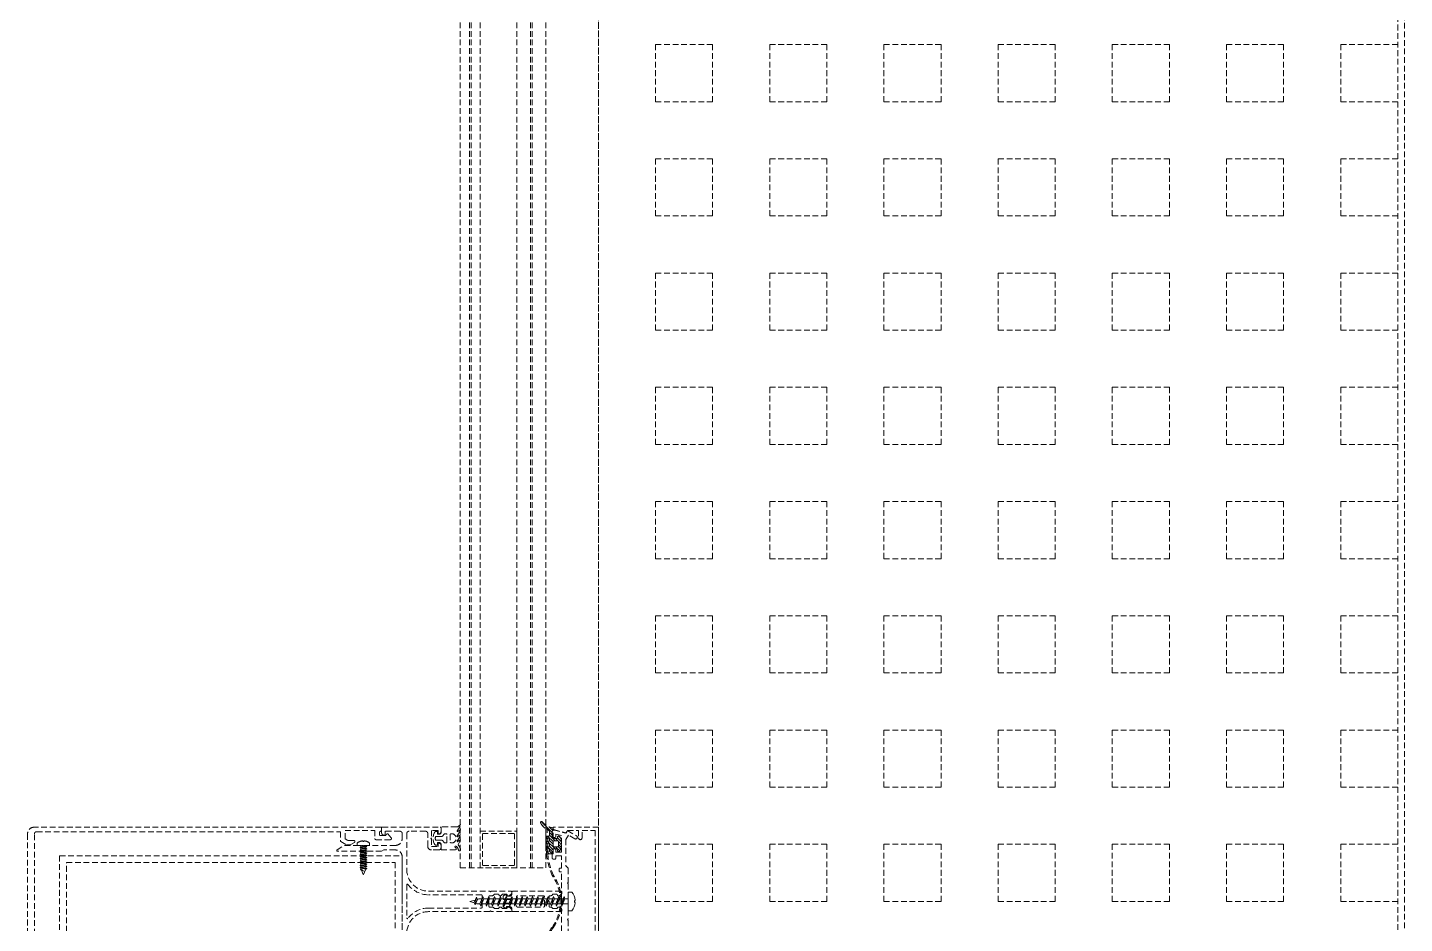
# Model space of a CAD drawing. Extents: x -1457 to 23780, y -2071 to 4205.
# Drawn here: x 4762.5 to 4822.8, y 1549 to 1588.2 of the extents above; entities that cross this region are included whole.
import ezdxf

# ---------------------------------------------------------------- set-up
doc = ezdxf.new("R2010")
doc.units = 0
doc.header["$MEASUREMENT"] = 0
doc.linetypes.add('HIDDEN', pattern=[0.375, 0.25, -0.125])
doc.layers.get('0').update_dxf_attribs({"color": 9, "lineweight": 9})
doc.layers.add('M-TEFRIS2-015', color=129, linetype='Continuous', lineweight=9)

# ---------------------------------------------------------------- blocks, each defined once
blk = doc.blocks.new('vid u')
at = {"lineweight": 5, "ltscale": 0.5}
for p, q in [((-18169.01, 6488.98), (-18169.59, 6487.02)), ((-18169.01, 6488.98), (-18168.46, 6486.56)), ((-18171.11, 6484.16), (-18170.11, 6484.53)), ((-18167.91, 6482.87), (-18171.11, 6484.16)), ((-18166.91, 6483.23), (-18171.11, 6484.16)), ((-18171.11, 6481.61), (-18170.11, 6481.97)), ((-18167.91, 6480.31), (-18171.11, 6481.61)), ((-18166.91, 6480.68), (-18171.11, 6481.61)), ((-18170.57, 6486.66), (-18169.57, 6487.03)), ((-18167.16, 6486.01), (-18170.57, 6486.66)), ((-18168.16, 6485.65), (-18170.57, 6486.66)), ((-18170.11, 6484.53), (-18170.11, 6485.84)), ((-18170.11, 6484.53), (-18166.91, 6483.23)), ((-18170.11, 6484.53), (-18166.91, 6483.23)), ((-18170.11, 6481.97), (-18170.11, 6483.76)), ((-18170.11, 6481.97), (-18166.91, 6480.68)), ((-18170.11, 6481.97), (-18166.91, 6480.68)), ((-18169.89, 6486.38), (-18170.1, 6485.93)), ((-18169.57, 6487.03), (-18167.16, 6486.01)), ((-18167.16, 6486.01), (-18168.16, 6485.65)), ((-18168.16, 6485.65), (-18167.93, 6484.98)), ((-18167.91, 6483.64), (-18167.91, 6484.91)), ((-18166.91, 6483.23), (-18167.91, 6482.87)), ((-18167.91, 6481.08), (-18167.91, 6482.87)), ((-18171.11, 6479.06), (-18170.11, 6479.42)), ((-18167.91, 6477.76), (-18171.11, 6479.06)), ((-18166.91, 6478.12), (-18171.11, 6479.06)), ((-18171.11, 6476.5), (-18170.11, 6476.87)), ((-18167.91, 6475.2), (-18171.11, 6476.5)), ((-18166.91, 6475.57), (-18171.11, 6476.5)), ((-18170.11, 6479.42), (-18170.11, 6481.2)), ((-18170.11, 6479.42), (-18166.91, 6478.12)), ((-18170.11, 6479.42), (-18166.91, 6478.12)), ((-18170.11, 6476.87), (-18170.11, 6478.65)), ((-18170.11, 6476.87), (-18166.91, 6475.57)), ((-18170.11, 6476.87), (-18166.91, 6475.57)), ((-18170.11, 6474.31), (-18170.11, 6476.1)), ((-18166.91, 6480.68), (-18167.91, 6480.31)), ((-18167.91, 6478.53), (-18167.91, 6480.31)), ((-18166.91, 6478.12), (-18167.91, 6477.76)), ((-18167.91, 6475.97), (-18167.91, 6477.76)), ((-18166.91, 6475.57), (-18167.91, 6475.2)), ((-18171.11, 6473.95), (-18170.11, 6474.31)), ((-18167.91, 6472.65), (-18171.11, 6473.95)), ((-18166.91, 6473.01), (-18171.11, 6473.95)), ((-18171.11, 6471.49), (-18170.11, 6471.86)), ((-18167.91, 6470.2), (-18171.11, 6471.49)), ((-18166.91, 6470.56), (-18171.11, 6471.49)), ((-18171.11, 6469.24), (-18170.11, 6469.6)), ((-18170.11, 6474.31), (-18166.91, 6473.01)), ((-18170.11, 6474.31), (-18166.91, 6473.01)), ((-18170.11, 6471.86), (-18170.11, 6473.54)), ((-18170.11, 6471.86), (-18166.91, 6470.56)), ((-18170.11, 6471.86), (-18166.91, 6470.56)), ((-18170.11, 6469.6), (-18170.11, 6471.14)), ((-18170.11, 6469.6), (-18166.91, 6468.31)), ((-18170.11, 6469.6), (-18166.91, 6468.31)), ((-18167.91, 6473.42), (-18167.91, 6475.2)), ((-18166.91, 6473.01), (-18167.91, 6472.65)), ((-18167.91, 6470.97), (-18167.91, 6472.65)), ((-18166.91, 6470.56), (-18167.91, 6470.2)), ((-18167.91, 6468.71), (-18167.91, 6470.2)), ((-18167.91, 6467.94), (-18171.11, 6469.24)), ((-18166.91, 6468.31), (-18171.11, 6469.24)), ((-18171.11, 6466.99), (-18170.11, 6467.35)), ((-18167.91, 6465.69), (-18171.11, 6466.99)), ((-18166.91, 6466.05), (-18171.11, 6466.99)), ((-18171.11, 6464.73), (-18170.11, 6465.1)), ((-18167.91, 6463.43), (-18171.11, 6464.73)), ((-18166.91, 6463.8), (-18171.11, 6464.73)), ((-18170.11, 6467.35), (-18170.11, 6468.89)), ((-18170.11, 6467.35), (-18166.91, 6466.05)), ((-18170.11, 6467.35), (-18166.91, 6466.05)), ((-18170.11, 6465.1), (-18170.11, 6466.63)), ((-18170.11, 6465.1), (-18166.91, 6463.8)), ((-18170.11, 6465.1), (-18166.91, 6463.8)), ((-18170.11, 6462.8), (-18170.11, 6464.38)), ((-18166.91, 6468.31), (-18167.91, 6467.94)), ((-18167.91, 6466.46), (-18167.91, 6467.94)), ((-18166.91, 6466.05), (-18167.91, 6465.69)), ((-18167.91, 6464.2), (-18167.91, 6465.69)), ((-18166.91, 6463.8), (-18167.91, 6463.43)), ((-18171.11, 6462.43), (-18170.11, 6462.8)), ((-18167.91, 6461.14), (-18171.11, 6462.43)), ((-18166.91, 6461.5), (-18171.11, 6462.43)), ((-18171.11, 6460.14), (-18170.11, 6460.5)), ((-18167.91, 6458.84), (-18171.11, 6460.14)), ((-18166.91, 6459.2), (-18171.11, 6460.14)), ((-18171.11, 6457.84), (-18170.11, 6458.2)), ((-18167.91, 6456.54), (-18171.11, 6457.84)), ((-18166.91, 6456.91), (-18171.11, 6457.84)), ((-18170.11, 6462.8), (-18166.91, 6461.5)), ((-18170.11, 6462.8), (-18166.91, 6461.5)), ((-18170.11, 6460.5), (-18170.11, 6462.03)), ((-18170.11, 6460.5), (-18166.91, 6459.2)), ((-18170.11, 6460.5), (-18166.91, 6459.2)), ((-18170.11, 6458.2), (-18170.11, 6459.73)), ((-18170.11, 6458.2), (-18166.91, 6456.91)), ((-18170.11, 6455.91), (-18170.11, 6457.44)), ((-18167.91, 6461.91), (-18167.91, 6463.43)), ((-18166.91, 6461.5), (-18167.91, 6461.14)), ((-18167.91, 6459.61), (-18167.91, 6461.14)), ((-18166.91, 6459.2), (-18167.91, 6458.84)), ((-18167.91, 6457.31), (-18167.91, 6458.84)), ((-18171.11, 6455.55), (-18170.11, 6455.91)), ((-18167.91, 6454.25), (-18171.11, 6455.55)), ((-18166.91, 6454.61), (-18171.11, 6455.55)), ((-18171.11, 6453.25), (-18170.11, 6453.61)), ((-18166.91, 6452.31), (-18171.11, 6453.25)), ((-18167.91, 6451.95), (-18171.11, 6453.25)), ((-18170.11, 6455.91), (-18166.91, 6454.61)), ((-18170.11, 6453.61), (-18170.11, 6455.14)), ((-18170.11, 6453.61), (-18166.91, 6452.31)), ((-18170.11, 6453.61), (-18166.91, 6452.31)), ((-18170.11, 6451.31), (-18170.11, 6452.84)), ((-18166.91, 6456.91), (-18167.91, 6456.54)), ((-18167.91, 6455.02), (-18167.91, 6456.54)), ((-18166.91, 6454.61), (-18167.91, 6454.25)), ((-18167.91, 6452.72), (-18167.91, 6454.25)), ((-18166.91, 6452.31), (-18167.91, 6451.95)), ((-18167.91, 6450.42), (-18167.91, 6451.95)), ((-18164.91, 6445.88), (-18173.11, 6445.88)), ((-18173.11, 6444.22), (-18173.11, 6445.88)), ((-18170.11, 6451.31), (-18171.11, 6450.94)), ((-18167.91, 6449.65), (-18171.11, 6450.94)), ((-18171.11, 6450.94), (-18166.91, 6450.01)), ((-18171.11, 6448.64), (-18170.11, 6449.01)), ((-18167.91, 6447.35), (-18171.11, 6448.64)), ((-18166.91, 6447.71), (-18171.11, 6448.64)), ((-18166.91, 6450.01), (-18170.11, 6451.31)), ((-18170.11, 6449.01), (-18170.11, 6450.54)), ((-18170.11, 6449.01), (-18166.91, 6447.71)), ((-18170.11, 6445.88), (-18170.11, 6448.24)), ((-18166.91, 6450.01), (-18167.91, 6449.65)), ((-18167.91, 6448.12), (-18167.91, 6449.65)), ((-18166.91, 6447.71), (-18167.91, 6447.35)), ((-18167.91, 6445.88), (-18167.91, 6447.35)), ((-18164.91, 6444.22), (-18164.91, 6445.88))]:
    blk.add_line(p, q, dxfattribs=at)
blk.add_lwpolyline([(-18169.59, 6442.85), (-18169.14, 6443.18), (-18168.89, 6443.18), (-18168.43, 6442.85)], dxfattribs=at)
for centre, radius, start, end in [((-18169.91, 6485.84), 0.2, 155.32512, 180), ((-18168.11, 6484.91), 0.2, 0, 19.11162), ((-18168.56, 6450.67), 7.89, 234.75731, 262.49049), ((-18169.46, 6450.67), 7.89, 277.50951, 305.24269)]:
    blk.add_arc(centre, radius, start, end, dxfattribs=at)

msp = doc.modelspace()

# ---------------------------------------------------------------- hatches: boundary and pattern name
at = {"layer": 'M-TEFRIS2-015', "linetype": 'HIDDEN', "lineweight": 0}
h = msp.add_hatch(dxfattribs=at)
h.set_pattern_fill('LINE', color=256, scale=0.666667, angle=675, style=0)
h.set_pattern_definition([(135, (4906.09187, 1495.91743), (-0.058925565, -0.058925565), [])])
edge = h.paths.add_edge_path()
edge.add_arc((4785.516, 1553.724), 0.625, 207.2, 247.3388)
edge.add_arc((4785.202, 1553.003), 0.162, 360.10269, 422.96001, ccw=False)
edge.add_line((4785.363, 1553.003), (4785.363, 1552.923))
edge.add_line((4785.363, 1552.923), (4785.363, 1552.909))
edge.add_line((4785.363, 1552.909), (4785.363, 1552.902))
edge.add_line((4785.363, 1552.902), (4785.361, 1552.894))
edge.add_line((4785.361, 1552.894), (4785.358, 1552.887))
edge.add_line((4785.358, 1552.887), (4785.354, 1552.88))
edge.add_line((4785.354, 1552.88), (4785.349, 1552.874))
edge.add_line((4785.349, 1552.874), (4785.342, 1552.868))
edge.add_line((4785.342, 1552.868), (4785.335, 1552.864))
edge.add_line((4785.335, 1552.864), (4785.328, 1552.861))
edge.add_line((4785.328, 1552.861), (4785.313, 1552.859))
edge.add_line((4785.313, 1552.859), (4785.238, 1552.859))
edge.add_line((4785.238, 1552.859), (4785.235, 1552.859))
edge.add_line((4785.235, 1552.859), (4785.232, 1552.858))
edge.add_line((4785.232, 1552.858), (4785.229, 1552.857))
edge.add_line((4785.229, 1552.857), (4785.226, 1552.855))
edge.add_line((4785.226, 1552.855), (4785.224, 1552.853))
edge.add_line((4785.224, 1552.853), (4785.221, 1552.851))
edge.add_line((4785.221, 1552.851), (4785.22, 1552.848))
edge.add_line((4785.22, 1552.848), (4785.219, 1552.845))
edge.add_line((4785.219, 1552.845), (4785.218, 1552.839))
edge.add_line((4785.218, 1552.839), (4785.218, 1552.759))
edge.add_line((4785.218, 1552.759), (4785.218, 1552.756))
edge.add_line((4785.218, 1552.756), (4785.219, 1552.753))
edge.add_line((4785.219, 1552.753), (4785.22, 1552.75))
edge.add_line((4785.22, 1552.75), (4785.221, 1552.747))
edge.add_line((4785.221, 1552.747), (4785.224, 1552.745))
edge.add_line((4785.224, 1552.745), (4785.226, 1552.743))
edge.add_line((4785.226, 1552.743), (4785.229, 1552.741))
edge.add_line((4785.229, 1552.741), (4785.232, 1552.74))
edge.add_line((4785.232, 1552.74), (4785.238, 1552.739))
edge.add_line((4785.238, 1552.739), (4785.313, 1552.739))
edge.add_line((4785.313, 1552.739), (4785.321, 1552.738))
edge.add_line((4785.321, 1552.738), (4785.328, 1552.737))
edge.add_line((4785.328, 1552.737), (4785.335, 1552.734))
edge.add_line((4785.335, 1552.734), (4785.342, 1552.73))
edge.add_line((4785.342, 1552.73), (4785.349, 1552.724))
edge.add_line((4785.349, 1552.724), (4785.354, 1552.718))
edge.add_line((4785.354, 1552.718), (4785.358, 1552.711))
edge.add_line((4785.358, 1552.711), (4785.361, 1552.704))
edge.add_line((4785.361, 1552.704), (4785.363, 1552.689))
edge.add_line((4785.363, 1552.689), (4785.363, 1552.682))
edge.add_line((4785.363, 1552.682), (4785.361, 1552.674))
edge.add_line((4785.361, 1552.674), (4785.358, 1552.667))
edge.add_line((4785.358, 1552.667), (4785.354, 1552.66))
edge.add_line((4785.354, 1552.66), (4785.349, 1552.654))
edge.add_line((4785.349, 1552.654), (4785.342, 1552.648))
edge.add_line((4785.342, 1552.648), (4785.335, 1552.644))
edge.add_line((4785.335, 1552.644), (4785.328, 1552.641))
edge.add_line((4785.328, 1552.641), (4785.313, 1552.639))
edge.add_line((4785.313, 1552.639), (4785.238, 1552.639))
edge.add_line((4785.238, 1552.639), (4785.235, 1552.639))
edge.add_line((4785.235, 1552.639), (4785.232, 1552.638))
edge.add_line((4785.232, 1552.638), (4785.229, 1552.637))
edge.add_line((4785.229, 1552.637), (4785.226, 1552.635))
edge.add_line((4785.226, 1552.635), (4785.224, 1552.633))
edge.add_line((4785.224, 1552.633), (4785.221, 1552.631))
edge.add_line((4785.221, 1552.631), (4785.22, 1552.628))
edge.add_line((4785.22, 1552.628), (4785.219, 1552.625))
edge.add_line((4785.219, 1552.625), (4785.218, 1552.619))
edge.add_line((4785.218, 1552.619), (4785.218, 1552.539))
edge.add_line((4785.218, 1552.539), (4785.218, 1552.536))
edge.add_line((4785.218, 1552.536), (4785.219, 1552.533))
edge.add_line((4785.219, 1552.533), (4785.22, 1552.53))
edge.add_line((4785.22, 1552.53), (4785.221, 1552.527))
edge.add_line((4785.221, 1552.527), (4785.224, 1552.525))
edge.add_line((4785.224, 1552.525), (4785.226, 1552.523))
edge.add_line((4785.226, 1552.523), (4785.229, 1552.521))
edge.add_line((4785.229, 1552.521), (4785.232, 1552.52))
edge.add_line((4785.232, 1552.52), (4785.238, 1552.519))
edge.add_line((4785.238, 1552.519), (4785.313, 1552.519))
edge.add_line((4785.313, 1552.519), (4785.321, 1552.518))
edge.add_line((4785.321, 1552.518), (4785.328, 1552.517))
edge.add_line((4785.328, 1552.517), (4785.335, 1552.514))
edge.add_line((4785.335, 1552.514), (4785.342, 1552.51))
edge.add_line((4785.342, 1552.51), (4785.349, 1552.504))
edge.add_line((4785.349, 1552.504), (4785.354, 1552.498))
edge.add_line((4785.354, 1552.498), (4785.358, 1552.491))
edge.add_line((4785.358, 1552.491), (4785.361, 1552.484))
edge.add_line((4785.361, 1552.484), (4785.363, 1552.469))
edge.add_line((4785.363, 1552.469), (4785.363, 1552.462))
edge.add_line((4785.363, 1552.462), (4785.361, 1552.454))
edge.add_line((4785.361, 1552.454), (4785.358, 1552.447))
edge.add_line((4785.358, 1552.447), (4785.354, 1552.44))
edge.add_line((4785.354, 1552.44), (4785.349, 1552.434))
edge.add_line((4785.349, 1552.434), (4785.342, 1552.428))
edge.add_line((4785.342, 1552.428), (4785.335, 1552.424))
edge.add_line((4785.335, 1552.424), (4785.328, 1552.421))
edge.add_line((4785.328, 1552.421), (4785.313, 1552.419))
edge.add_line((4785.313, 1552.419), (4785.238, 1552.419))
edge.add_line((4785.238, 1552.419), (4785.235, 1552.419))
edge.add_line((4785.235, 1552.419), (4785.232, 1552.418))
edge.add_line((4785.232, 1552.418), (4785.229, 1552.417))
edge.add_line((4785.229, 1552.417), (4785.226, 1552.415))
edge.add_line((4785.226, 1552.415), (4785.224, 1552.413))
edge.add_line((4785.224, 1552.413), (4785.221, 1552.411))
edge.add_line((4785.221, 1552.411), (4785.22, 1552.408))
edge.add_line((4785.22, 1552.408), (4785.219, 1552.405))
edge.add_line((4785.219, 1552.405), (4785.218, 1552.399))
edge.add_line((4785.218, 1552.399), (4785.218, 1552.319))
edge.add_line((4785.218, 1552.319), (4785.218, 1552.316))
edge.add_line((4785.218, 1552.316), (4785.219, 1552.313))
edge.add_line((4785.219, 1552.313), (4785.22, 1552.31))
edge.add_line((4785.22, 1552.31), (4785.221, 1552.307))
edge.add_line((4785.221, 1552.307), (4785.224, 1552.305))
edge.add_line((4785.224, 1552.305), (4785.226, 1552.303))
edge.add_line((4785.226, 1552.303), (4785.229, 1552.301))
edge.add_line((4785.229, 1552.301), (4785.232, 1552.3))
edge.add_line((4785.232, 1552.3), (4785.238, 1552.299))
edge.add_line((4785.238, 1552.299), (4785.313, 1552.299))
edge.add_line((4785.313, 1552.299), (4785.321, 1552.298))
edge.add_line((4785.321, 1552.298), (4785.328, 1552.297))
edge.add_line((4785.328, 1552.297), (4785.335, 1552.294))
edge.add_line((4785.335, 1552.294), (4785.342, 1552.29))
edge.add_line((4785.342, 1552.29), (4785.349, 1552.284))
edge.add_line((4785.349, 1552.284), (4785.354, 1552.278))
edge.add_line((4785.354, 1552.278), (4785.358, 1552.271))
edge.add_line((4785.358, 1552.271), (4785.361, 1552.264))
edge.add_line((4785.361, 1552.264), (4785.363, 1552.249))
edge.add_line((4785.363, 1552.249), (4785.363, 1552.242))
edge.add_line((4785.363, 1552.242), (4785.361, 1552.234))
edge.add_line((4785.361, 1552.234), (4785.358, 1552.227))
edge.add_line((4785.358, 1552.227), (4785.354, 1552.22))
edge.add_line((4785.354, 1552.22), (4785.349, 1552.214))
edge.add_line((4785.349, 1552.214), (4785.342, 1552.208))
edge.add_line((4785.342, 1552.208), (4785.335, 1552.204))
edge.add_line((4785.335, 1552.204), (4785.328, 1552.201))
edge.add_line((4785.328, 1552.201), (4785.313, 1552.199))
edge.add_line((4785.313, 1552.199), (4785.238, 1552.199))
edge.add_line((4785.238, 1552.199), (4785.235, 1552.199))
edge.add_line((4785.235, 1552.199), (4785.232, 1552.198))
edge.add_line((4785.232, 1552.198), (4785.229, 1552.197))
edge.add_line((4785.229, 1552.197), (4785.226, 1552.195))
edge.add_line((4785.226, 1552.195), (4785.224, 1552.193))
edge.add_line((4785.224, 1552.193), (4785.221, 1552.191))
edge.add_line((4785.221, 1552.191), (4785.22, 1552.188))
edge.add_line((4785.22, 1552.188), (4785.219, 1552.185))
edge.add_line((4785.219, 1552.185), (4785.218, 1552.179))
edge.add_line((4785.218, 1552.179), (4785.218, 1552.099))
edge.add_line((4785.218, 1552.099), (4785.218, 1552.096))
edge.add_line((4785.218, 1552.096), (4785.218, 1552.093))
edge.add_line((4785.218, 1552.093), (4785.22, 1552.09))
edge.add_line((4785.22, 1552.09), (4785.221, 1552.087))
edge.add_line((4785.221, 1552.087), (4785.223, 1552.085))
edge.add_line((4785.223, 1552.085), (4785.226, 1552.083))
edge.add_line((4785.226, 1552.083), (4785.229, 1552.081))
edge.add_line((4785.229, 1552.081), (4785.232, 1552.08))
edge.add_line((4785.232, 1552.08), (4785.238, 1552.079))
edge.add_line((4785.238, 1552.079), (4785.489, 1552.079))
edge.add_arc((4785.489, 1552.109), 0.03, 270, 360)
edge.add_line((4785.519, 1552.109), (4785.519, 1552.293))
edge.add_line((4785.519, 1552.293), (4785.689, 1552.293))
edge.add_line((4785.689, 1552.293), (4785.709, 1552.218))
edge.add_arc((4785.757, 1552.231), 0.05, 194.59854, 302.03941)
edge.add_arc((4785.731, 1552.273), 0.1, 302.03941, 333.6122)
edge.add_arc((4785.227, 1552.523), 0.662, 333.6122, 386.3878)
edge.add_arc((4785.731, 1552.773), 0.1, 386.3878, 417.96059)
edge.add_arc((4785.757, 1552.815), 0.05, 417.96059, 525.40146)
edge.add_line((4785.709, 1552.828), (4785.689, 1552.753))
edge.add_line((4785.689, 1552.753), (4785.519, 1552.753))
edge.add_line((4785.519, 1552.753), (4785.519, 1553.173))
edge.add_arc((4785.469, 1553.173), 0.05, 360, 436.84021)
edge.add_arc((4785.625, 1553.971), 0.763, 218.66182, 259.12016, ccw=False)
edge.add_arc((4785.007, 1553.451), 0.0486, 423.02927, 555.43171)
edge = h.paths.add_edge_path(flags=16)
edge.add_arc((4785.717, 1552.623), 0.03, 370.82404, 450)
edge.add_line((4785.717, 1552.653), (4785.549, 1552.653))
edge.add_arc((4785.549, 1552.623), 0.03, 450, 540)
edge.add_line((4785.519, 1552.623), (4785.519, 1552.423))
edge.add_arc((4785.549, 1552.423), 0.03, 180, 270)
edge.add_line((4785.549, 1552.393), (4785.717, 1552.393))
edge.add_arc((4785.717, 1552.423), 0.03, 270, 349.17596)
edge.add_arc((4785.194, 1552.523), 0.562, 349.17596, 370.82404)

# ---------------------------------------------------------------- linework, layer by layer
for p, q in [((4787.5, 320), (4787.5, 2034.619)), ((4787.5, 2034.319), (4787.5, 320)), ((4822.5, 285), (4822.5, 2034.319)), ((4822.793, 284.7), (4822.793, 2034.319)), ((4781.447, 1551.469), (4781.447, 1710.045)), ((4781.847, 1551.469), (4781.847, 1710.045)), ((4781.923, 1551.469), (4781.923, 1710.045)), ((4782.323, 1551.469), (4782.323, 1710.045)), ((4783.923, 1551.469), (4783.923, 1710.045)), ((4784.523, 1551.469), (4784.523, 1710.045)), ((4784.599, 1551.469), (4784.599, 1710.045)), ((4785.199, 1551.469), (4785.199, 1710.045)), ((4787.5, 1587.5), (4787.5, 1587.5)), ((4790, 1587.5), (4792.5, 1587.5)), ((4790, 1585), (4790, 1587.5)), ((4792.5, 1585), (4792.5, 1587.5)), ((4795, 1587.5), (4797.5, 1587.5)), ((4795, 1585), (4795, 1587.5)), ((4797.5, 1585), (4797.5, 1587.5)), ((4800, 1587.5), (4802.5, 1587.5)), ((4800, 1585), (4800, 1587.5)), ((4802.5, 1585), (4802.5, 1587.5)), ((4805, 1587.5), (4807.5, 1587.5)), ((4805, 1585), (4805, 1587.5)), ((4807.5, 1585), (4807.5, 1587.5)), ((4810, 1587.5), (4812.5, 1587.5)), ((4810, 1585), (4810, 1587.5)), ((4812.5, 1585), (4812.5, 1587.5)), ((4815, 1587.5), (4817.5, 1587.5)), ((4815, 1585), (4815, 1587.5)), ((4817.5, 1585), (4817.5, 1587.5)), ((4820, 1587.5), (4822.5, 1587.5)), ((4820, 1585), (4820, 1587.5)), ((4787.5, 1585), (4787.5, 1585)), ((4790, 1585), (4792.5, 1585)), ((4795, 1585), (4797.5, 1585)), ((4800, 1585), (4802.5, 1585)), ((4805, 1585), (4807.5, 1585)), ((4810, 1585), (4812.5, 1585)), ((4815, 1585), (4817.5, 1585)), ((4820, 1585), (4822.5, 1585)), ((4787.5, 1582.5), (4787.5, 1582.5)), ((4790, 1582.5), (4792.5, 1582.5)), ((4790, 1580), (4790, 1582.5)), ((4792.5, 1580), (4792.5, 1582.5)), ((4795, 1582.5), (4797.5, 1582.5)), ((4795, 1580), (4795, 1582.5)), ((4797.5, 1580), (4797.5, 1582.5)), ((4800, 1582.5), (4802.5, 1582.5)), ((4800, 1580), (4800, 1582.5)), ((4802.5, 1580), (4802.5, 1582.5)), ((4805, 1582.5), (4807.5, 1582.5)), ((4805, 1580), (4805, 1582.5)), ((4807.5, 1580), (4807.5, 1582.5)), ((4810, 1582.5), (4812.5, 1582.5)), ((4810, 1580), (4810, 1582.5)), ((4812.5, 1580), (4812.5, 1582.5)), ((4815, 1582.5), (4817.5, 1582.5)), ((4815, 1580), (4815, 1582.5)), ((4817.5, 1580), (4817.5, 1582.5)), ((4820, 1582.5), (4822.5, 1582.5)), ((4820, 1580), (4820, 1582.5)), ((4787.5, 1580), (4787.5, 1580)), ((4790, 1580), (4792.5, 1580)), ((4795, 1580), (4797.5, 1580)), ((4800, 1580), (4802.5, 1580)), ((4805, 1580), (4807.5, 1580)), ((4810, 1580), (4812.5, 1580)), ((4815, 1580), (4817.5, 1580)), ((4820, 1580), (4822.5, 1580)), ((4787.5, 1577.5), (4787.5, 1577.5)), ((4790, 1577.5), (4792.5, 1577.5)), ((4790, 1575), (4790, 1577.5)), ((4792.5, 1575), (4792.5, 1577.5)), ((4795, 1577.5), (4797.5, 1577.5)), ((4795, 1575), (4795, 1577.5)), ((4797.5, 1575), (4797.5, 1577.5)), ((4800, 1577.5), (4802.5, 1577.5)), ((4800, 1575), (4800, 1577.5)), ((4802.5, 1575), (4802.5, 1577.5)), ((4805, 1577.5), (4807.5, 1577.5)), ((4805, 1575), (4805, 1577.5)), ((4807.5, 1575), (4807.5, 1577.5)), ((4810, 1577.5), (4812.5, 1577.5)), ((4810, 1575), (4810, 1577.5)), ((4812.5, 1575), (4812.5, 1577.5)), ((4815, 1577.5), (4817.5, 1577.5)), ((4815, 1575), (4815, 1577.5)), ((4817.5, 1575), (4817.5, 1577.5)), ((4820, 1577.5), (4822.5, 1577.5)), ((4820, 1575), (4820, 1577.5)), ((4787.5, 1575), (4787.5, 1575)), ((4790, 1575), (4792.5, 1575)), ((4795, 1575), (4797.5, 1575)), ((4800, 1575), (4802.5, 1575)), ((4805, 1575), (4807.5, 1575)), ((4810, 1575), (4812.5, 1575)), ((4815, 1575), (4817.5, 1575)), ((4820, 1575), (4822.5, 1575)), ((4787.5, 1572.5), (4787.5, 1572.5)), ((4790, 1572.5), (4792.5, 1572.5)), ((4790, 1570), (4790, 1572.5)), ((4792.5, 1570), (4792.5, 1572.5)), ((4795, 1572.5), (4797.5, 1572.5)), ((4795, 1570), (4795, 1572.5)), ((4797.5, 1570), (4797.5, 1572.5)), ((4800, 1572.5), (4802.5, 1572.5)), ((4800, 1570), (4800, 1572.5)), ((4802.5, 1570), (4802.5, 1572.5)), ((4805, 1572.5), (4807.5, 1572.5)), ((4805, 1570), (4805, 1572.5)), ((4807.5, 1570), (4807.5, 1572.5)), ((4810, 1572.5), (4812.5, 1572.5)), ((4810, 1570), (4810, 1572.5)), ((4812.5, 1570), (4812.5, 1572.5)), ((4815, 1572.5), (4817.5, 1572.5)), ((4815, 1570), (4815, 1572.5)), ((4817.5, 1570), (4817.5, 1572.5)), ((4820, 1572.5), (4822.5, 1572.5)), ((4820, 1570), (4820, 1572.5)), ((4787.5, 1570), (4787.5, 1570)), ((4790, 1570), (4792.5, 1570)), ((4795, 1570), (4797.5, 1570)), ((4800, 1570), (4802.5, 1570)), ((4805, 1570), (4807.5, 1570)), ((4810, 1570), (4812.5, 1570)), ((4815, 1570), (4817.5, 1570)), ((4820, 1570), (4822.5, 1570)), ((4787.5, 1567.5), (4787.5, 1567.5)), ((4790, 1567.5), (4792.5, 1567.5)), ((4790, 1565), (4790, 1567.5)), ((4792.5, 1565), (4792.5, 1567.5)), ((4795, 1567.5), (4797.5, 1567.5)), ((4795, 1565), (4795, 1567.5)), ((4797.5, 1565), (4797.5, 1567.5)), ((4800, 1567.5), (4802.5, 1567.5)), ((4800, 1565), (4800, 1567.5)), ((4802.5, 1565), (4802.5, 1567.5)), ((4805, 1567.5), (4807.5, 1567.5)), ((4805, 1565), (4805, 1567.5)), ((4807.5, 1565), (4807.5, 1567.5)), ((4810, 1567.5), (4812.5, 1567.5)), ((4810, 1565), (4810, 1567.5)), ((4812.5, 1565), (4812.5, 1567.5)), ((4815, 1567.5), (4817.5, 1567.5)), ((4815, 1565), (4815, 1567.5)), ((4817.5, 1565), (4817.5, 1567.5)), ((4820, 1567.5), (4822.5, 1567.5)), ((4820, 1565), (4820, 1567.5)), ((4787.5, 1565), (4787.5, 1565)), ((4790, 1565), (4792.5, 1565)), ((4795, 1565), (4797.5, 1565)), ((4800, 1565), (4802.5, 1565)), ((4805, 1565), (4807.5, 1565)), ((4810, 1565), (4812.5, 1565)), ((4815, 1565), (4817.5, 1565)), ((4820, 1565), (4822.5, 1565)), ((4787.5, 1562.5), (4787.5, 1562.5)), ((4790, 1562.5), (4792.5, 1562.5)), ((4790, 1560), (4790, 1562.5)), ((4792.5, 1560), (4792.5, 1562.5)), ((4795, 1562.5), (4797.5, 1562.5)), ((4795, 1560), (4795, 1562.5)), ((4797.5, 1560), (4797.5, 1562.5)), ((4800, 1562.5), (4802.5, 1562.5)), ((4800, 1560), (4800, 1562.5)), ((4802.5, 1560), (4802.5, 1562.5)), ((4805, 1562.5), (4807.5, 1562.5)), ((4805, 1560), (4805, 1562.5)), ((4807.5, 1560), (4807.5, 1562.5)), ((4810, 1562.5), (4812.5, 1562.5)), ((4810, 1560), (4810, 1562.5)), ((4812.5, 1560), (4812.5, 1562.5)), ((4815, 1562.5), (4817.5, 1562.5)), ((4815, 1560), (4815, 1562.5)), ((4817.5, 1560), (4817.5, 1562.5)), ((4820, 1562.5), (4822.5, 1562.5)), ((4820, 1560), (4820, 1562.5)), ((4787.5, 1560), (4787.5, 1560)), ((4790, 1560), (4792.5, 1560)), ((4795, 1560), (4797.5, 1560)), ((4800, 1560), (4802.5, 1560)), ((4805, 1560), (4807.5, 1560)), ((4810, 1560), (4812.5, 1560)), ((4815, 1560), (4817.5, 1560)), ((4820, 1560), (4822.5, 1560)), ((4787.5, 1557.5), (4787.5, 1557.5)), ((4790, 1557.5), (4792.5, 1557.5)), ((4790, 1555), (4790, 1557.5)), ((4792.5, 1555), (4792.5, 1557.5)), ((4795, 1557.5), (4797.5, 1557.5)), ((4795, 1555), (4795, 1557.5)), ((4797.5, 1555), (4797.5, 1557.5)), ((4800, 1557.5), (4802.5, 1557.5)), ((4800, 1555), (4800, 1557.5)), ((4802.5, 1555), (4802.5, 1557.5)), ((4805, 1557.5), (4807.5, 1557.5)), ((4805, 1555), (4805, 1557.5)), ((4807.5, 1555), (4807.5, 1557.5)), ((4810, 1557.5), (4812.5, 1557.5)), ((4810, 1555), (4810, 1557.5)), ((4812.5, 1555), (4812.5, 1557.5)), ((4815, 1557.5), (4817.5, 1557.5)), ((4815, 1555), (4815, 1557.5)), ((4817.5, 1555), (4817.5, 1557.5)), ((4820, 1557.5), (4822.5, 1557.5)), ((4820, 1555), (4820, 1557.5)), ((4787.5, 1555), (4787.5, 1555)), ((4790, 1555), (4792.5, 1555)), ((4795, 1555), (4797.5, 1555)), ((4800, 1555), (4802.5, 1555)), ((4805, 1555), (4807.5, 1555)), ((4810, 1555), (4812.5, 1555)), ((4815, 1555), (4817.5, 1555)), ((4820, 1555), (4822.5, 1555)), ((4776.935, 1552.559), (4776.935, 1552.45)), ((4777.476, 1552.559), (4777.476, 1552.45)), ((4777.476, 1552.45), (4776.935, 1552.45)), ((4777.059, 1552.443), (4777.059, 1552.45)), ((4777.059, 1552.443), (4777.352, 1552.395)), ((4777.093, 1552.423), (4777.059, 1552.443)), ((4777.059, 1552.355), (4777.093, 1552.375)), ((4777.059, 1552.347), (4777.059, 1552.355)), ((4777.352, 1552.306), (4777.059, 1552.355)), ((4777.093, 1552.327), (4777.059, 1552.347)), ((4777.059, 1552.347), (4777.352, 1552.298)), ((4777.059, 1552.258), (4777.093, 1552.278)), ((4777.059, 1552.25), (4777.059, 1552.258)), ((4777.352, 1552.21), (4777.059, 1552.258)), ((4777.093, 1552.23), (4777.059, 1552.25)), ((4777.059, 1552.25), (4777.352, 1552.202)), ((4777.059, 1552.162), (4777.093, 1552.182)), ((4777.059, 1552.154), (4777.059, 1552.162)), ((4777.352, 1552.113), (4777.059, 1552.162)), ((4777.093, 1552.134), (4777.059, 1552.154)), ((4777.059, 1552.154), (4777.352, 1552.105)), ((4777.059, 1552.065), (4777.093, 1552.085)), ((4777.059, 1552.057), (4777.059, 1552.065)), ((4777.352, 1552.017), (4777.059, 1552.065)), ((4777.093, 1552.037), (4777.059, 1552.057)), ((4777.059, 1552.057), (4777.352, 1552.009)), ((4777.059, 1551.969), (4777.093, 1551.989)), ((4777.059, 1551.969), (4777.059, 1551.961)), ((4777.352, 1551.921), (4777.059, 1551.969)), ((4777.093, 1551.941), (4777.059, 1551.961)), ((4777.059, 1551.961), (4777.352, 1551.913)), ((4777.352, 1552.403), (4777.065, 1552.45)), ((4777.093, 1552.375), (4777.093, 1552.423)), ((4777.317, 1552.375), (4777.093, 1552.423)), ((4777.093, 1552.375), (4777.317, 1552.326)), ((4777.093, 1552.278), (4777.093, 1552.327)), ((4777.317, 1552.278), (4777.093, 1552.327)), ((4777.093, 1552.278), (4777.317, 1552.23)), ((4777.317, 1552.182), (4777.093, 1552.23)), ((4777.093, 1552.182), (4777.093, 1552.23)), ((4777.093, 1552.182), (4777.317, 1552.133)), ((4777.093, 1552.177), (4777.093, 1551.989)), ((4777.317, 1552.085), (4777.093, 1552.134)), ((4777.093, 1552.085), (4777.093, 1552.134)), ((4777.093, 1552.085), (4777.317, 1552.037)), ((4777.317, 1551.989), (4777.093, 1552.037)), ((4777.093, 1551.989), (4777.317, 1551.941)), ((4777.191, 1552.45), (4777.317, 1552.423)), ((4777.317, 1552.423), (4777.317, 1552.45)), ((4777.317, 1552.423), (4777.352, 1552.403)), ((4777.317, 1552.423), (4777.352, 1552.403)), ((4777.352, 1552.395), (4777.317, 1552.375)), ((4777.317, 1552.326), (4777.317, 1552.375)), ((4777.317, 1552.326), (4777.352, 1552.306)), ((4777.317, 1552.326), (4777.352, 1552.306)), ((4777.352, 1552.298), (4777.317, 1552.278)), ((4777.317, 1552.278), (4777.317, 1552.23)), ((4777.317, 1552.23), (4777.352, 1552.21)), ((4777.317, 1552.23), (4777.352, 1552.21)), ((4777.317, 1552.037), (4777.317, 1552.225)), ((4777.352, 1552.202), (4777.317, 1552.182)), ((4777.317, 1552.182), (4777.317, 1552.133)), ((4777.317, 1552.182), (4777.317, 1552.133)), ((4777.317, 1552.133), (4777.352, 1552.113)), ((4777.317, 1552.133), (4777.352, 1552.113)), ((4777.352, 1552.105), (4777.317, 1552.085)), ((4777.317, 1552.085), (4777.317, 1552.037)), ((4777.317, 1552.085), (4777.317, 1552.037)), ((4777.317, 1552.037), (4777.352, 1552.017)), ((4777.317, 1552.037), (4777.352, 1552.017)), ((4777.352, 1552.009), (4777.317, 1551.989)), ((4777.317, 1551.989), (4777.317, 1551.941)), ((4777.317, 1551.989), (4777.317, 1551.941)), ((4777.352, 1552.403), (4777.352, 1552.395)), ((4777.352, 1552.306), (4777.352, 1552.298)), ((4777.352, 1552.21), (4777.352, 1552.202)), ((4777.352, 1552.113), (4777.352, 1552.105)), ((4777.352, 1552.017), (4777.352, 1552.009)), ((4787.5, 1552.5), (4787.5, 1552.5)), ((4790, 1552.5), (4792.5, 1552.5)), ((4790, 1550), (4790, 1552.5)), ((4792.5, 1550), (4792.5, 1552.5)), ((4795, 1552.5), (4797.5, 1552.5)), ((4795, 1550), (4795, 1552.5)), ((4797.5, 1550), (4797.5, 1552.5)), ((4800, 1552.5), (4802.5, 1552.5)), ((4800, 1550), (4800, 1552.5)), ((4802.5, 1550), (4802.5, 1552.5)), ((4805, 1552.5), (4807.5, 1552.5)), ((4805, 1550), (4805, 1552.5)), ((4807.5, 1550), (4807.5, 1552.5)), ((4810, 1552.5), (4812.5, 1552.5)), ((4810, 1550), (4810, 1552.5)), ((4812.5, 1550), (4812.5, 1552.5)), ((4815, 1552.5), (4817.5, 1552.5)), ((4815, 1550), (4815, 1552.5)), ((4817.5, 1550), (4817.5, 1552.5)), ((4820, 1552.5), (4822.5, 1552.5)), ((4820, 1550), (4820, 1552.5)), ((4777.059, 1551.872), (4777.093, 1551.892)), ((4777.352, 1551.824), (4777.059, 1551.872)), ((4777.059, 1551.864), (4777.059, 1551.872)), ((4777.059, 1551.864), (4777.352, 1551.816)), ((4777.093, 1551.844), (4777.059, 1551.864)), ((4777.059, 1551.776), (4777.093, 1551.796)), ((4777.059, 1551.776), (4777.059, 1551.768)), ((4777.352, 1551.728), (4777.059, 1551.776)), ((4777.093, 1551.748), (4777.059, 1551.768)), ((4777.059, 1551.768), (4777.352, 1551.72)), ((4777.059, 1551.679), (4777.093, 1551.699)), ((4777.352, 1551.631), (4777.059, 1551.679)), ((4777.059, 1551.679), (4777.059, 1551.671)), ((4777.059, 1551.671), (4777.352, 1551.623)), ((4777.093, 1551.651), (4777.059, 1551.671)), ((4777.059, 1551.583), (4777.093, 1551.603)), ((4777.352, 1551.535), (4777.059, 1551.583)), ((4777.059, 1551.583), (4777.059, 1551.575)), ((4777.059, 1551.575), (4777.352, 1551.527)), ((4777.093, 1551.555), (4777.059, 1551.575)), ((4777.059, 1551.487), (4777.093, 1551.507)), ((4777.352, 1551.438), (4777.059, 1551.487)), ((4777.059, 1551.479), (4777.059, 1551.487)), ((4777.059, 1551.479), (4777.352, 1551.43)), ((4777.093, 1551.459), (4777.059, 1551.479)), ((4777.086, 1551.39), (4777.107, 1551.402)), ((4777.159, 1551.374), (4777.086, 1551.39)), ((4777.086, 1551.382), (4777.086, 1551.39)), ((4777.121, 1551.362), (4777.086, 1551.382)), ((4777.086, 1551.382), (4777.185, 1551.361)), ((4777.093, 1551.892), (4777.093, 1551.941)), ((4777.317, 1551.893), (4777.093, 1551.941)), ((4777.093, 1551.892), (4777.317, 1551.844)), ((4777.317, 1551.796), (4777.093, 1551.844)), ((4777.093, 1551.796), (4777.093, 1551.844)), ((4777.093, 1551.796), (4777.317, 1551.748)), ((4777.093, 1551.748), (4777.093, 1551.699)), ((4777.317, 1551.7), (4777.093, 1551.748)), ((4777.093, 1551.699), (4777.317, 1551.651)), ((4777.317, 1551.603), (4777.093, 1551.651)), ((4777.093, 1551.603), (4777.093, 1551.651)), ((4777.093, 1551.603), (4777.317, 1551.555)), ((4777.317, 1551.507), (4777.093, 1551.555)), ((4777.093, 1551.507), (4777.093, 1551.555)), ((4777.317, 1551.41), (4777.093, 1551.459)), ((4777.093, 1551.441), (4777.093, 1551.459)), ((4777.107, 1551.402), (4777.093, 1551.441)), ((4777.107, 1551.402), (4777.273, 1551.314)), ((4777.273, 1551.314), (4777.121, 1551.362)), ((4777.195, 1551.182), (4777.121, 1551.362)), ((4777.185, 1551.361), (4777.159, 1551.374)), ((4777.307, 1551.412), (4777.215, 1551.182)), ((4777.317, 1551.41), (4777.307, 1551.412)), ((4777.317, 1551.941), (4777.352, 1551.921)), ((4777.317, 1551.941), (4777.352, 1551.921)), ((4777.352, 1551.913), (4777.317, 1551.893)), ((4777.317, 1551.893), (4777.317, 1551.844)), ((4777.317, 1551.844), (4777.352, 1551.824)), ((4777.317, 1551.844), (4777.352, 1551.824)), ((4777.352, 1551.816), (4777.317, 1551.796)), ((4777.317, 1551.748), (4777.317, 1551.796)), ((4777.317, 1551.748), (4777.352, 1551.728)), ((4777.317, 1551.748), (4777.352, 1551.728)), ((4777.352, 1551.72), (4777.317, 1551.7)), ((4777.317, 1551.7), (4777.317, 1551.651)), ((4777.317, 1551.651), (4777.352, 1551.631)), ((4777.317, 1551.651), (4777.352, 1551.631)), ((4777.352, 1551.623), (4777.317, 1551.603)), ((4777.317, 1551.603), (4777.317, 1551.555)), ((4777.317, 1551.555), (4777.352, 1551.535)), ((4777.317, 1551.555), (4777.352, 1551.535)), ((4777.352, 1551.527), (4777.317, 1551.507)), ((4777.317, 1551.507), (4777.317, 1551.458)), ((4777.317, 1551.458), (4777.352, 1551.438)), ((4777.352, 1551.43), (4777.317, 1551.41)), ((4777.352, 1551.921), (4777.352, 1551.913)), ((4777.352, 1551.824), (4777.352, 1551.816)), ((4777.352, 1551.728), (4777.352, 1551.72)), ((4777.352, 1551.631), (4777.352, 1551.623)), ((4777.352, 1551.535), (4777.352, 1551.527)), ((4777.352, 1551.438), (4777.352, 1551.43)), ((4781.447, 1551.469), (4785.199, 1551.469)), ((4777.205, 1551.175), (4777.195, 1551.182)), ((4777.215, 1551.182), (4777.205, 1551.175)), ((4783.321, 1550.18), (4783.321, 1550.13)), ((4783.471, 1550.28), (4783.421, 1550.28)), ((4783.471, 1550.23), (4783.471, 1550.28)), ((4783.611, 1550.23), (4783.471, 1550.23)), ((4783.711, 1550.4), (4783.711, 1550.33)), ((4785.851, 1550.45), (4783.761, 1550.45)), ((4783.911, 1550.2), (4783.911, 1549.8)), ((4785.091, 1550.25), (4783.961, 1550.25)), ((4785.141, 1549.8), (4785.141, 1550.2)), ((4785.341, 1549.78), (4785.341, 1550.22)), ((4785.371, 1550.25), (4785.42, 1550.25)), ((4785.455, 1550.264), (4785.501, 1550.31)), ((4785.501, 1550.31), (4785.671, 1550.31)), ((4785.701, 1550.28), (4785.701, 1550.25)), ((4785.721, 1550.25), (4785.701, 1550.27)), ((4785.701, 1550.25), (4785.78, 1550.25)), ((4785.815, 1550.264), (4785.886, 1550.335)), ((4785.901, 1550.37), (4785.901, 1550.4)), ((4783.321, 1549.87), (4783.321, 1549.82)), ((4783.371, 1550.08), (4783.711, 1550.08)), ((4783.711, 1549.92), (4783.371, 1549.92)), ((4783.421, 1549.72), (4783.471, 1549.72)), ((4783.471, 1549.72), (4783.471, 1549.77)), ((4783.471, 1549.77), (4783.611, 1549.77)), ((4783.711, 1550.08), (4783.711, 1549.92)), ((4783.711, 1549.67), (4783.711, 1549.6)), ((4783.761, 1549.55), (4785.851, 1549.55)), ((4783.961, 1549.75), (4785.091, 1549.75)), ((4785.42, 1549.75), (4785.371, 1549.75)), ((4785.501, 1549.69), (4785.455, 1549.735)), ((4785.671, 1549.69), (4785.501, 1549.69)), ((4785.78, 1549.75), (4785.701, 1549.75)), ((4785.701, 1549.75), (4785.701, 1549.72)), ((4785.886, 1549.664), (4785.815, 1549.735)), ((4785.901, 1549.6), (4785.901, 1549.629)), ((4787.5, 1550), (4787.5, 1550)), ((4790, 1550), (4792.5, 1550)), ((4795, 1550), (4797.5, 1550)), ((4800, 1550), (4802.5, 1550)), ((4805, 1550), (4807.5, 1550)), ((4810, 1550), (4812.5, 1550)), ((4815, 1550), (4817.5, 1550)), ((4820, 1550), (4822.5, 1550))]:
    msp.add_line(p, q, dxfattribs=at)
for points in [[(4762.8, 1547.05), (4762.8, 1552.95), (4762.8, 1552.95, -0.414214), (4762.9, 1553.05), (4776.207, 1553.05), (4776.207, 1552.643, 0.267949), (4776.222, 1552.617), (4776.47, 1552.474, 0.131652), (4776.485, 1552.47), (4776.619, 1552.47, 0.131652), (4776.634, 1552.474), (4776.812, 1552.577, 0.267949), (4776.827, 1552.603), (4776.827, 1552.64, 0.414214), (4776.797, 1552.67), (4776.531, 1552.67), (4776.407, 1552.741), (4776.407, 1553.1), (4777.707, 1553.1), (4777.707, 1552.75, 0.414214), (4777.757, 1552.7), (4778.387, 1552.7, 0.650971), (4778.424, 1552.784), (4778.273, 1552.95, 0.508142), (4778.225, 1552.945), (4778.187, 1552.88), (4777.907, 1552.88), (4777.907, 1553.05, 0.432363), (4778.005, 1553.15), (4778.005, 1553.22, 0.477393), (4777.977, 1553.25), (4762.8, 1553.25, 0.414214), (4762.5, 1552.95), (4762.5, 1552.95), (4762.5, 1547.05, 0.414214)], [(4778.905, 1548.05), (4778.905, 1550), (4778.905, 1551.95, 0.414214), (4778.605, 1552.25), (4778.105, 1552.25), (4778.003, 1552.2), (4776.067, 1552.2, -0.767327), (4776.052, 1552.256), (4776.388, 1552.45), (4777.175, 1552.45), (4777.205, 1552.42), (4777.235, 1552.45), (4778.605, 1552.45, 0.414214), (4778.905, 1552.75), (4778.905, 1552.97, 0.414214), (4778.805, 1553.07), (4778.155, 1553.07), (4778.155, 1552.93, -0.414214), (4778.125, 1552.9), (4778.105, 1552.9, -0.414214), (4778.005, 1553), (4778.005, 1553.22, -0.414214), (4778.035, 1553.25), (4779.105, 1553.25), (4780.575, 1553.25, -0.414214), (4780.605, 1553.22), (4780.605, 1553.05, -0.414214), (4780.505, 1552.95), (4780.485, 1552.95), (4780.485, 1553.1), (4780.185, 1553.1), (4780.185, 1552.78), (4780.155, 1552.75), (4780.185, 1552.72), (4780.185, 1552.4), (4780.485, 1552.4), (4780.485, 1552.55), (4780.505, 1552.55, -0.414214), (4780.605, 1552.45), (4780.605, 1552.35, -0.414214), (4780.505, 1552.25), (4780.185, 1552.25, -0.414214), (4780.025, 1552.41), (4780.025, 1552.97, 0.414214), (4779.925, 1553.07), (4779.205, 1553.07, 0.414214), (4779.105, 1552.97), (4779.105, 1551.4, 0.414214), (4780.055, 1550.45), (4782.735, 1550.45), (4782.765, 1550.42), (4782.795, 1550.45), (4783.655, 1550.45, -0.414214), (4783.705, 1550.4), (4783.705, 1550.371, -0.198912), (4783.691, 1550.335), (4783.62, 1550.265, -0.198912), (4783.584, 1550.25), (4783.505, 1550.25), (4783.505, 1550.28, 0.414214), (4783.475, 1550.31), (4783.305, 1550.31), (4783.26, 1550.265, -0.198912), (4783.224, 1550.25), (4783.145, 1550.25), (4783.145, 1550.28, 0.414214), (4783.115, 1550.31), (4782.945, 1550.31), (4782.9, 1550.265, -0.198912), (4782.864, 1550.25), (4782.735, 1550.25, 0.414214), (4782.705, 1550.22), (4782.705, 1550), (4782.705, 1549.78, 0.414214), (4782.735, 1549.75), (4782.864, 1549.75, -0.198912), (4782.9, 1549.735), (4782.945, 1549.69), (4783.115, 1549.69, 0.414214), (4783.145, 1549.72), (4783.145, 1549.75), (4783.224, 1549.75, -0.198912), (4783.26, 1549.735), (4783.305, 1549.69), (4783.475, 1549.69, 0.414214), (4783.505, 1549.72), (4783.505, 1549.75), (4783.584, 1549.75, -0.198912), (4783.62, 1549.735), (4783.691, 1549.665, -0.198912), (4783.705, 1549.629), (4783.705, 1549.6, -0.414214), (4783.655, 1549.55), (4782.795, 1549.55), (4782.765, 1549.58), (4782.735, 1549.55), (4780.055, 1549.55, 0.414214), (4779.105, 1548.6)], [(4785.202, 1553.25), (4785.252, 1553.25), (4785.252, 1552.452, 0.10228), (4785.52, 1551.156, -0.152313), (4785.88, 1550, -0.152313), (4785.52, 1548.844, 0.159108), (4785.252, 1548.155), (4785.252, 1546.978), (4785.202, 1546.978), (4785.202, 1548.156, -0.158967), (4785.48, 1548.874, 0.152054), (4785.83, 1550, 0.152944), (4785.476, 1551.131, -0.10266), (4785.202, 1552.452), (4785.202, 1553.25)], [(4785.876, 1548.7), (4785.876, 1551.3), (4785.806, 1551.3, -0.414214), (4785.776, 1551.33), (4785.776, 1551.42, -0.414214), (4785.806, 1551.45), (4785.876, 1551.45), (4785.876, 1552), (4785.626, 1552), (4785.626, 1551.88, -0.414214), (4785.596, 1551.85), (4785.526, 1551.85, -0.414214), (4785.476, 1551.9), (4785.476, 1552.25, -0.414214), (4785.526, 1552.3), (4785.596, 1552.3, -0.414214), (4785.626, 1552.27), (4785.626, 1552.15), (4785.876, 1552.15), (4785.876, 1552.88), (4785.626, 1552.947), (4785.626, 1552.83, -0.414214), (4785.596, 1552.8), (4785.526, 1552.8, -0.414214), (4785.476, 1552.85), (4785.476, 1553.045, -0.493145), (4785.57, 1553.117), (4786.07, 1552.983), (4786.123, 1553.075, -0.414214), (4786.164, 1553.086), (4786.538, 1552.87, -1), (4786.463, 1552.74), (4786.184, 1552.901), (4786.076, 1552.713), (4786.076, 1551.55), (4786.167, 1551.459, -0.198912), (4786.176, 1551.438), (4786.176, 1550.83), (4786.146, 1550.8), (4786.176, 1550.77), (4786.176, 1550), (4786.176, 1549.23), (4786.146, 1549.2), (4786.176, 1549.17), (4786.176, 1548.562, -0.198912)]]:
    msp.add_lwpolyline(points, format="xyb", dxfattribs=at)
for points in [[(4780.615, 1553.039, -0.414214), (4780.515, 1552.939), (4780.455, 1552.939), (4780.455, 1553.059), (4780.355, 1553.059, 0.333333), (4780.355, 1552.459), (4780.455, 1552.459), (4780.455, 1552.579), (4780.515, 1552.579, -0.414214), (4780.615, 1552.479), (4780.615, 1552.259), (4781.275, 1552.259), (4781.275, 1552.298, 0.307685), (4781.234, 1552.359, -1.128702), (4781.265, 1552.416, -0.201212), (4781.365, 1552.258, 0.978531), (4781.465, 1552.258, 0.1613), (4781.355, 1552.464, -0.307572), (4781.353, 1552.487), (4781.463, 1552.677, 0.8391), (4781.441, 1552.696), (4781.346, 1552.617, -0.8391), (4781.316, 1552.642), (4781.463, 1552.897, 0.8391), (4781.441, 1552.916), (4781.346, 1552.837, -0.8391), (4781.316, 1552.862), (4781.463, 1553.117, 0.8391), (4781.441, 1553.136), (4781.346, 1553.057, -0.8391), (4781.316, 1553.082), (4781.463, 1553.337, 0.8391), (4781.441, 1553.356), (4781.353, 1553.282, -0.176327), (4781.288, 1553.259), (4780.615, 1553.259)], [(4784.96, 1553.438, 0.176952), (4785.275, 1553.147, -0.281357), (4785.363, 1553.003), (4785.363, 1552.923), (4785.363, 1552.909), (4785.363, 1552.902), (4785.361, 1552.894), (4785.358, 1552.887), (4785.354, 1552.88), (4785.349, 1552.874), (4785.342, 1552.868), (4785.335, 1552.864), (4785.328, 1552.861), (4785.313, 1552.859), (4785.238, 1552.859), (4785.235, 1552.859), (4785.232, 1552.858), (4785.229, 1552.857), (4785.226, 1552.855), (4785.224, 1552.853), (4785.221, 1552.851), (4785.22, 1552.848), (4785.219, 1552.845), (4785.218, 1552.839), (4785.218, 1552.759), (4785.218, 1552.756), (4785.219, 1552.753), (4785.22, 1552.75), (4785.221, 1552.747), (4785.224, 1552.745), (4785.226, 1552.743), (4785.229, 1552.741), (4785.232, 1552.74), (4785.238, 1552.739), (4785.313, 1552.739), (4785.321, 1552.738), (4785.328, 1552.737), (4785.335, 1552.734), (4785.342, 1552.73), (4785.349, 1552.724), (4785.354, 1552.718), (4785.358, 1552.711), (4785.361, 1552.704), (4785.363, 1552.689), (4785.363, 1552.682), (4785.361, 1552.674), (4785.358, 1552.667), (4785.354, 1552.66), (4785.349, 1552.654), (4785.342, 1552.648), (4785.335, 1552.644), (4785.328, 1552.641), (4785.313, 1552.639), (4785.238, 1552.639), (4785.235, 1552.639), (4785.232, 1552.638), (4785.229, 1552.637), (4785.226, 1552.635), (4785.224, 1552.633), (4785.221, 1552.631), (4785.22, 1552.628), (4785.219, 1552.625), (4785.218, 1552.619), (4785.218, 1552.539), (4785.218, 1552.536), (4785.219, 1552.533), (4785.22, 1552.53), (4785.221, 1552.527), (4785.224, 1552.525), (4785.226, 1552.523), (4785.229, 1552.521), (4785.232, 1552.52), (4785.238, 1552.519), (4785.313, 1552.519), (4785.321, 1552.518), (4785.328, 1552.517), (4785.335, 1552.514), (4785.342, 1552.51), (4785.349, 1552.504), (4785.354, 1552.498), (4785.358, 1552.491), (4785.361, 1552.484), (4785.363, 1552.469), (4785.363, 1552.462), (4785.361, 1552.454), (4785.358, 1552.447), (4785.354, 1552.44), (4785.349, 1552.434), (4785.342, 1552.428), (4785.335, 1552.424), (4785.328, 1552.421), (4785.313, 1552.419), (4785.238, 1552.419), (4785.235, 1552.419), (4785.232, 1552.418), (4785.229, 1552.417), (4785.226, 1552.415), (4785.224, 1552.413), (4785.221, 1552.411), (4785.22, 1552.408), (4785.219, 1552.405), (4785.218, 1552.399), (4785.218, 1552.319), (4785.218, 1552.316), (4785.219, 1552.313), (4785.22, 1552.31), (4785.221, 1552.307), (4785.224, 1552.305), (4785.226, 1552.303), (4785.229, 1552.301), (4785.232, 1552.3), (4785.238, 1552.299), (4785.313, 1552.299), (4785.321, 1552.298), (4785.328, 1552.297), (4785.335, 1552.294), (4785.342, 1552.29), (4785.349, 1552.284), (4785.354, 1552.278), (4785.358, 1552.271), (4785.361, 1552.264), (4785.363, 1552.249), (4785.363, 1552.242), (4785.361, 1552.234), (4785.358, 1552.227), (4785.354, 1552.22), (4785.349, 1552.214), (4785.342, 1552.208), (4785.335, 1552.204), (4785.328, 1552.201), (4785.313, 1552.199), (4785.238, 1552.199), (4785.235, 1552.199), (4785.232, 1552.198), (4785.229, 1552.197), (4785.226, 1552.195), (4785.224, 1552.193), (4785.221, 1552.191), (4785.22, 1552.188), (4785.219, 1552.185), (4785.218, 1552.179), (4785.218, 1552.099), (4785.218, 1552.096), (4785.218, 1552.093), (4785.22, 1552.09), (4785.221, 1552.087), (4785.223, 1552.085), (4785.226, 1552.083), (4785.229, 1552.081), (4785.232, 1552.08), (4785.238, 1552.079), (4785.489, 1552.079, 0.414214), (4785.519, 1552.109), (4785.519, 1552.293), (4785.689, 1552.293), (4785.709, 1552.218, 0.506456), (4785.784, 1552.188, 0.13864), (4785.82, 1552.229, 0.234436), (4785.82, 1552.818, 0.13864), (4785.784, 1552.858, 0.506456), (4785.709, 1552.828), (4785.689, 1552.753), (4785.519, 1552.753), (4785.519, 1553.173, 0.348434), (4785.481, 1553.222, -0.17839), (4785.029, 1553.494, 0.651907)], [(4787.35, 1546.9), (4786.78, 1546.9), (4786.78, 1547.225, 1), (4786.63, 1547.225), (4786.63, 1546.9), (4786.15, 1546.9), (4786.101, 1546.985, 0.339454), (4786.067, 1546.999), (4785.541, 1546.858, 0.876976), (4785.555, 1546.75), (4787.5, 1546.75), (4787.5, 1553.25), (4785.555, 1553.25, 0.876976), (4785.541, 1553.142), (4786.067, 1553.001, 0.339454), (4786.101, 1553.015), (4786.15, 1553.1), (4786.63, 1553.1), (4786.63, 1552.775, 1), (4786.78, 1552.775), (4786.78, 1553.1), (4787.35, 1553.1)], [(4780.615, 1552.839), (4780.389, 1552.839, 0.375047), (4780.359, 1552.813, 0.067879), (4780.359, 1552.705, 0.375047), (4780.389, 1552.679), (4780.615, 1552.679, -0.298217), (4780.707, 1552.619, 0.298217), (4780.799, 1552.559), (4780.832, 1552.559, 0.414214), (4780.862, 1552.589), (4780.862, 1552.929, 0.414214), (4780.832, 1552.959), (4780.799, 1552.959, 0.298217), (4780.707, 1552.899, -0.298217)], [(4781.042, 1552.559), (4781.075, 1552.559, 1), (4781.075, 1552.959), (4781.042, 1552.959, 0.414214), (4781.012, 1552.929), (4781.012, 1552.589, 0.414214)], [(4785.747, 1552.629, 0.359904), (4785.717, 1552.653), (4785.549, 1552.653, 0.414214), (4785.519, 1552.623), (4785.519, 1552.423, 0.414214), (4785.549, 1552.393), (4785.717, 1552.393, 0.359904), (4785.747, 1552.417, 0.094739)], [(4785.747, 1552.629, 0.359904), (4785.717, 1552.653), (4785.549, 1552.653, 0.414214), (4785.519, 1552.623), (4785.519, 1552.423, 0.414214), (4785.549, 1552.393), (4785.717, 1552.393, 0.359904), (4785.747, 1552.417, 0.094739)], [(4782.405, 1550.26, 0.414214), (4782.375, 1550.29), (4780.055, 1550.29, -0.239182), (4779.159, 1550.745, 0.725247), (4779.105, 1550.727), (4779.105, 1550), (4779.105, 1549.273, 0.725247), (4779.159, 1549.255, -0.239182), (4780.055, 1549.71), (4782.375, 1549.71, 0.414214), (4782.405, 1549.74), (4782.405, 1550)]]:
    msp.add_lwpolyline(points, format="xyb", close=True, dxfattribs=at)
for points in [[(4777.167, 1552.65), (4777.197, 1552.628), (4777.213, 1552.628), (4777.243, 1552.65)], [(4777.093, 1551.507), (4777.317, 1551.458)]]:
    msp.add_lwpolyline(points, dxfattribs=at)
for points in [[(4783.923, 1551.469), (4782.323, 1551.469), (4782.323, 1553.069), (4783.923, 1553.069)], [(4783.823, 1551.569), (4782.423, 1551.569), (4782.423, 1552.969), (4783.823, 1552.969)], [(4763.905, 1548), (4763.905, 1552), (4778.905, 1552), (4778.905, 1548)], [(4764.205, 1548.3), (4764.205, 1551.7), (4778.605, 1551.7), (4778.605, 1548.3)]]:
    msp.add_lwpolyline(points, close=True, dxfattribs=at)
for centre, radius, start, end in [((4777.235, 1552.134), 0.521, 97.50951, 125.24269), ((4777.175, 1552.134), 0.521, 54.75731, 82.49049), ((4783.421, 1550.18), 0.1, 90, 180), ((4783.611, 1550.33), 0.1, 270, 0), ((4783.761, 1550.4), 0.05, 90, 180), ((4783.961, 1550.2), 0.05, 90, 180), ((4785.091, 1550.2), 0.05, 0, 90), ((4785.371, 1550.22), 0.03, 90, 180), ((4785.42, 1550.3), 0.05, 270, 315), ((4785.671, 1550.28), 0.03, 0, 90), ((4785.78, 1550.3), 0.05, 270, 315), ((4785.851, 1550.4), 0.05, 0, 90), ((4785.851, 1550.37), 0.05, 315, 0), ((4783.371, 1550.13), 0.05, 180, 270), ((4783.371, 1549.87), 0.05, 90, 180), ((4783.421, 1549.82), 0.1, 180, 270), ((4783.611, 1549.67), 0.1, 0, 90), ((4783.761, 1549.6), 0.05, 180, 270), ((4783.961, 1549.8), 0.05, 180, 270), ((4785.091, 1549.8), 0.05, 270, 0), ((4785.371, 1549.78), 0.03, 180, 270), ((4785.42, 1549.7), 0.05, 45, 90), ((4785.671, 1549.72), 0.03, 270, 0), ((4785.78, 1549.7), 0.05, 45, 90), ((4785.851, 1549.6), 0.05, 270, 0), ((4785.851, 1549.629), 0.05, 0, 45)]:
    msp.add_arc(centre, radius, start, end, dxfattribs=at)

# ---------------------------------------------------------------- block references
at = {"layer": 'M-TEFRIS2-015', "linetype": 'HIDDEN', "lineweight": 0, "xscale": 0.0999999999985448, "yscale": 0.0999999999985448, "zscale": 0.0999999999985448, "rotation": 90}
msp.add_blockref('vid u', (5430.763, 3366.901), dxfattribs=at)

doc.saveas('drawing.dxf')
